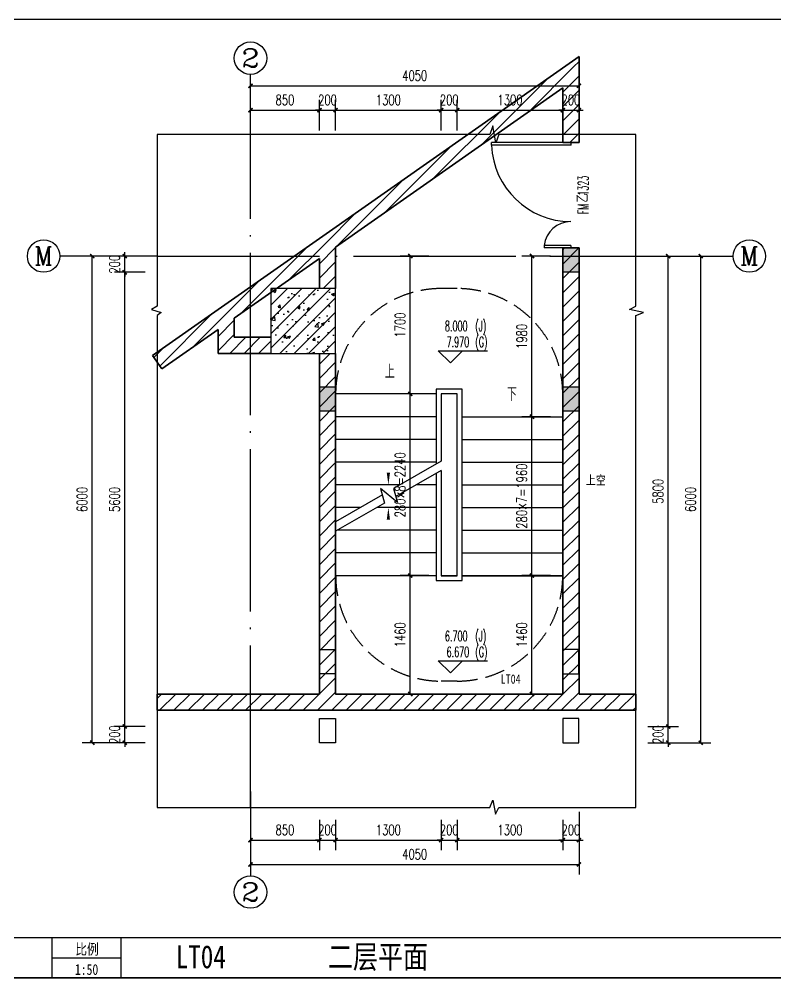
# Model space of a CAD drawing. Header units: millimetres. Extents: x 434053 to 1059003, y -2417481 to 936527.
# Drawn here: x 588951 to 598276, y -1779995 to -1768116 of the extents above; entities that cross this region are included whole.
import ezdxf
from ezdxf.enums import TextEntityAlignment as Align

# ---------------------------------------------------------------- set-up
doc = ezdxf.new("R2010")
doc.units = ezdxf.units.MM
doc.header["$LTSCALE"] = 1000
doc.header["$MEASUREMENT"] = 0
doc.linetypes.add('DASH', pattern=[0.35, 0.25, -0.1])
doc.linetypes.add('DOTE', pattern=[2.42, 2, -0.2, 0.02, -0.2])
doc.layers.get('Defpoints').update_dxf_attribs({"color": 6})
doc.layers.add('A-ANNO-TEXT', color=7, linetype='Continuous', lineweight=25)
doc.layers.add('A-WALL', color=5, linetype='Continuous', lineweight=35)
for name, color, linetype in [('A-AXIS', 16, 'DOTE'), ('A-WALL-PATT', 8, 'Continuous'), ('AXIS', 3, 'Continuous'), ('AXIS_TEXT', 7, 'Continuous'), ('COLUMN', 5, 'Continuous'), ('DIM_ELEV', 3, 'Continuous'), ('DIM_SYMB', 3, 'Continuous'), ('DOOR_FIRE', 4, 'Continuous'), ('DOOR_FIRE_TEXT', 7, 'Continuous'), ('HZHZNEWPLOTLAYER#@$TT', 7, 'Continuous'), ('PUB_DIM', 83, 'Continuous'), ('PUB_HATCH', 8, 'Continuous'), ('PUB_TEXT', 7, 'Continuous'), ('STAIR', 2, 'Continuous'), ('TZ', 6, 'Continuous'), ('TZ_HATCH', 8, 'Continuous')]:
    doc.layers.add(name, color=color, linetype=linetype)
doc.styles.add('_TCH_AXIS', font='COMPLEX', dxfattribs={"bigfont": 'GBCBIG'})
doc.styles.add('_TCH_DIM', font='SIMPLEX.shx', dxfattribs={"width": 0.8, "height": 3, "bigfont": 'GBCBIG.shx'})
doc.styles.add('_TCH_DIM_T3', font='SIMPLEX', dxfattribs={"width": 0.705882, "bigfont": 'GBCBIG'})
doc.styles.add('_TCH_WINDOW', font='SIMPLEX.shx', dxfattribs={"width": 0.8, "height": 3.5, "bigfont": 'GBCBIG.shx'})
doc.styles.add('COMPLEX', font='COMPLEX')
doc.styles.add('TITXV', font='', dxfattribs={"width": 0.8})
doc.styles.add('宋体', font='', dxfattribs={"width": 0.8})
doc.styles.get('TITXV').set_extended_font_data('SimSun')
doc.styles.get('宋体').set_extended_font_data('SimSun')
doc.dimstyles.new('_TCH_ARCH&&50', dxfattribs={"dimtxt": 127.5, "dimasz": 50, "dimexe": 125, "dimexo": 150, "dimgap": 61.25, "dimtad": 1, "dimdec": 0, "dimzin": 0, "dimdsep": 46, "dimtxsty": '_TCH_DIM_T3', "dimblk": 'ARCHTICK', "dimcen": 0.09, "dimclrt": 7, "dimazin": 2, "dimtfac": 1, "dimtdec": 0, "dimtix": 1, "dimtmove": 2, "dimatfit": 3, "dimfxl": 1, "dimtolj": 1, "dimtzin": 0, "dimarcsym": 0})
pattern_1 = [(45, (-1713816.56, -1462893.01), (-88.388383, 88.388383), [])]

# ---------------------------------------------------------------- blocks, each defined once
blk = doc.blocks.new('A$C1A944FEE')
for p, q in [((0, 500), (9550, 500)), ((500, 500), (500, 0)), ((1350, 500), (1350, 0)), ((500, 250), (1350, 250))]:
    blk.add_line(p, q)
blk.add_lwpolyline([(0, 11820), (9550, 11820), (9550, 0), (0, 0)], close=True)
at = {"layer": 'PUB_TEXT', "style": '宋体', "width": 0.8}
for s, p in [('比例', (791, 288)), ('1:50', (786, 38))]:
    blk.add_text(s, height=132.2, dxfattribs=at).set_placement(p)
blk = doc.blocks.new('_AXISO')
blk.add_circle((0, 0), 0.5)
at = {"layer": 'AXIS_TEXT', "style": 'COMPLEX', "width": 1.041667}
blk.add_attdef('A', text='', height=0.56, dxfattribs=at).set_placement((-0.25, -0.28), (0.25, -0.28), align=Align.FIT)
blk = doc.blocks.new('_ArchTick')
at = {"color": 0, "linetype": 'ByBlock', "const_width": 0.4}
blk.add_lwpolyline([(-0.5, -0.5), (0.5, 0.5)], dxfattribs=at)
blk = doc.blocks.new('*D2411')
at = {"layer": 'Defpoints', "color": 0, "transparency": 16777216}
for p in [(6800, 10500), (2750, 9700), (6800, 9700)]:
    blk.add_point(p, dxfattribs=at)
at = {"layer": 'PUB_DIM', "color": 0, "lineweight": -2, "transparency": 16777216}
for p, q in [((2750, 9850), (2750, 10625)), ((6800, 9850), (6800, 10625)), ((2750, 10500), (6800, 10500))]:
    blk.add_line(p, q, dxfattribs=at)
at = {"layer": 'PUB_DIM', "color": 0, "lineweight": -2, "transparency": 16777216, "xscale": 50, "yscale": 50, "zscale": 50, "rotation": 180}
blk.add_blockref('_ArchTick', (2750, 10500), dxfattribs=at)
at = {"layer": 'PUB_DIM', "color": 0, "lineweight": -2, "transparency": 16777216, "xscale": 50, "yscale": 50, "zscale": 50}
blk.add_blockref('_ArchTick', (6800, 10500), dxfattribs=at)
at = {"layer": 'PUB_DIM', "color": 7, "transparency": 16777216, "insert": (4775, 10625), "char_height": 127.5, "attachment_point": 5, "style": '_TCH_DIM_T3'}
blk.add_mtext('\\A1;4050', dxfattribs=at)
blk = doc.blocks.new('*D2412')
at = {"layer": 'Defpoints', "color": 0, "transparency": 16777216}
for p in [(2750, 1700), (6800, 1700), (6800, 900)]:
    blk.add_point(p, dxfattribs=at)
at = {"layer": 'PUB_DIM', "color": 0, "lineweight": -2, "transparency": 16777216}
for p, q in [((2750, 1550), (2750, 775)), ((6800, 1550), (6800, 775)), ((2750, 900), (6800, 900))]:
    blk.add_line(p, q, dxfattribs=at)
at = {"layer": 'PUB_DIM', "color": 0, "lineweight": -2, "transparency": 16777216, "xscale": 50, "yscale": 50, "zscale": 50, "rotation": 180}
blk.add_blockref('_ArchTick', (2750, 900), dxfattribs=at)
at = {"layer": 'PUB_DIM', "color": 0, "lineweight": -2, "transparency": 16777216, "xscale": 50, "yscale": 50, "zscale": 50}
blk.add_blockref('_ArchTick', (6800, 900), dxfattribs=at)
at = {"layer": 'PUB_DIM', "color": 7, "transparency": 16777216, "insert": (4775, 1025), "char_height": 127.5, "attachment_point": 5, "style": '_TCH_DIM_T3'}
blk.add_mtext('\\A1;4050', dxfattribs=at)
blk = doc.blocks.new('*D2413')
at = {"layer": 'Defpoints', "color": 0, "transparency": 16777216}
for p in [(800, 8400), (1600, 8400), (1600, 2400)]:
    blk.add_point(p, dxfattribs=at)
at = {"layer": 'PUB_DIM', "color": 0, "lineweight": -2, "transparency": 16777216}
for p, q in [((1450, 8400), (675, 8400)), ((800, 2400), (800, 8400)), ((1450, 2400), (675, 2400))]:
    blk.add_line(p, q, dxfattribs=at)
at = {"layer": 'PUB_DIM', "color": 0, "lineweight": -2, "transparency": 16777216, "xscale": 50, "yscale": 50, "zscale": 50}
for p, rotation in [((800, 8400), 90), ((800, 2400), 270)]:
    blk.add_blockref('_ArchTick', p, dxfattribs=dict(at, rotation=rotation))
at = {"layer": 'PUB_DIM', "color": 7, "transparency": 16777216, "insert": (675, 5400), "char_height": 127.5, "attachment_point": 5, "rotation": 90, "style": '_TCH_DIM_T3'}
blk.add_mtext('\\A1;6000', dxfattribs=at)
blk = doc.blocks.new('*D2414')
at = {"layer": 'Defpoints', "color": 0, "transparency": 16777216}
for p in [(7500, 8400), (8300, 8400), (7500, 2400)]:
    blk.add_point(p, dxfattribs=at)
at = {"layer": 'PUB_DIM', "color": 0, "lineweight": -2, "transparency": 16777216}
for p, q in [((7650, 8400), (8425, 8400)), ((8300, 2400), (8300, 8400)), ((7650, 2400), (8425, 2400))]:
    blk.add_line(p, q, dxfattribs=at)
at = {"layer": 'PUB_DIM', "color": 0, "lineweight": -2, "transparency": 16777216, "xscale": 50, "yscale": 50, "zscale": 50}
for p, rotation in [((8300, 8400), 90), ((8300, 2400), 270)]:
    blk.add_blockref('_ArchTick', p, dxfattribs=dict(at, rotation=rotation))
at = {"layer": 'PUB_DIM', "color": 7, "transparency": 16777216, "insert": (8175, 5400), "char_height": 127.5, "attachment_point": 5, "rotation": 90, "style": '_TCH_DIM_T3'}
blk.add_mtext('\\A1;6000', dxfattribs=at)
blk = doc.blocks.new('*D2415')
at = {"layer": 'Defpoints', "color": 0, "transparency": 16777216}
for p in [(1200, 8400), (1600, 8400), (1600, 8200)]:
    blk.add_point(p, dxfattribs=at)
at = {"layer": 'PUB_DIM', "color": 0, "lineweight": -2, "transparency": 16777216}
for p, q in [((1200, 8400), (1200, 8450)), ((1450, 8400), (1075, 8400)), ((1200, 8200), (1200, 8400)), ((1450, 8200), (1075, 8200)), ((1200, 8200), (1200, 8150))]:
    blk.add_line(p, q, dxfattribs=at)
at = {"layer": 'PUB_DIM', "color": 0, "lineweight": -2, "transparency": 16777216, "xscale": 50, "yscale": 50, "zscale": 50}
for p, rotation in [((1200, 8400), 270), ((1200, 8200), 90)]:
    blk.add_blockref('_ArchTick', p, dxfattribs=dict(at, rotation=rotation))
at = {"layer": 'PUB_DIM', "color": 7, "transparency": 16777216, "insert": (1075, 8300), "char_height": 127.5, "attachment_point": 5, "rotation": 90, "style": '_TCH_DIM_T3'}
blk.add_mtext('\\A1;200', dxfattribs=at)
blk = doc.blocks.new('*D2416')
at = {"layer": 'Defpoints', "color": 0, "transparency": 16777216}
for p in [(1200, 8200), (1600, 8200), (1600, 2600)]:
    blk.add_point(p, dxfattribs=at)
at = {"layer": 'PUB_DIM', "color": 0, "lineweight": -2, "transparency": 16777216}
for p, q in [((1450, 8200), (1075, 8200)), ((1200, 2600), (1200, 8200)), ((1450, 2600), (1075, 2600))]:
    blk.add_line(p, q, dxfattribs=at)
at = {"layer": 'PUB_DIM', "color": 0, "lineweight": -2, "transparency": 16777216, "xscale": 50, "yscale": 50, "zscale": 50}
for p, rotation in [((1200, 8200), 90), ((1200, 2600), 270)]:
    blk.add_blockref('_ArchTick', p, dxfattribs=dict(at, rotation=rotation))
at = {"layer": 'PUB_DIM', "color": 7, "transparency": 16777216, "insert": (1075, 5400), "char_height": 127.5, "attachment_point": 5, "rotation": 90, "style": '_TCH_DIM_T3'}
blk.add_mtext('\\A1;5600', dxfattribs=at)
blk = doc.blocks.new('*D2417')
at = {"layer": 'Defpoints', "color": 0, "transparency": 16777216}
for p in [(1200, 2600), (1600, 2600), (1600, 2400)]:
    blk.add_point(p, dxfattribs=at)
at = {"layer": 'PUB_DIM', "color": 0, "lineweight": -2, "transparency": 16777216}
for p, q in [((1200, 2600), (1200, 2650)), ((1450, 2600), (1075, 2600)), ((1200, 2400), (1200, 2600)), ((1450, 2400), (1075, 2400)), ((1200, 2400), (1200, 2350))]:
    blk.add_line(p, q, dxfattribs=at)
at = {"layer": 'PUB_DIM', "color": 0, "lineweight": -2, "transparency": 16777216, "xscale": 50, "yscale": 50, "zscale": 50}
for p, rotation in [((1200, 2600), 270), ((1200, 2400), 90)]:
    blk.add_blockref('_ArchTick', p, dxfattribs=dict(at, rotation=rotation))
at = {"layer": 'PUB_DIM', "color": 7, "transparency": 16777216, "insert": (1075, 2500), "char_height": 127.5, "attachment_point": 5, "rotation": 90, "style": '_TCH_DIM_T3'}
blk.add_mtext('\\A1;200', dxfattribs=at)
blk = doc.blocks.new('*D2418')
at = {"layer": 'Defpoints', "color": 0, "transparency": 16777216}
for p in [(7500, 8400), (7900, 8400), (7500, 2600)]:
    blk.add_point(p, dxfattribs=at)
at = {"layer": 'PUB_DIM', "color": 0, "lineweight": -2, "transparency": 16777216}
for p, q in [((7650, 8400), (8025, 8400)), ((7900, 2600), (7900, 8400)), ((7650, 2600), (8025, 2600))]:
    blk.add_line(p, q, dxfattribs=at)
at = {"layer": 'PUB_DIM', "color": 0, "lineweight": -2, "transparency": 16777216, "xscale": 50, "yscale": 50, "zscale": 50}
for p, rotation in [((7900, 8400), 90), ((7900, 2600), 270)]:
    blk.add_blockref('_ArchTick', p, dxfattribs=dict(at, rotation=rotation))
at = {"layer": 'PUB_DIM', "color": 7, "transparency": 16777216, "insert": (7775, 5500), "char_height": 127.5, "attachment_point": 5, "rotation": 90, "style": '_TCH_DIM_T3'}
blk.add_mtext('\\A1;5800', dxfattribs=at)
blk = doc.blocks.new('*D2419')
at = {"layer": 'Defpoints', "color": 0, "transparency": 16777216}
for p in [(7500, 2600), (7900, 2600), (7500, 2400)]:
    blk.add_point(p, dxfattribs=at)
at = {"layer": 'PUB_DIM', "color": 0, "lineweight": -2, "transparency": 16777216}
for p, q in [((7900, 2600), (7900, 2650)), ((7650, 2600), (8025, 2600)), ((7900, 2400), (7900, 2600)), ((7650, 2400), (8025, 2400)), ((7900, 2400), (7900, 2350))]:
    blk.add_line(p, q, dxfattribs=at)
at = {"layer": 'PUB_DIM', "color": 0, "lineweight": -2, "transparency": 16777216, "xscale": 50, "yscale": 50, "zscale": 50}
for p, rotation in [((7900, 2600), 270), ((7900, 2400), 90)]:
    blk.add_blockref('_ArchTick', p, dxfattribs=dict(at, rotation=rotation))
at = {"layer": 'PUB_DIM', "color": 7, "transparency": 16777216, "insert": (7775, 2500), "char_height": 127.5, "attachment_point": 5, "rotation": 90, "style": '_TCH_DIM_T3'}
blk.add_mtext('\\A1;200', dxfattribs=at)
blk = doc.blocks.new('*D2420')
at = {"layer": 'Defpoints', "color": 0, "transparency": 16777216}
for p in [(2750, 1600), (3600, 1600), (3600, 1200)]:
    blk.add_point(p, dxfattribs=at)
at = {"layer": 'PUB_DIM', "color": 0, "lineweight": -2, "transparency": 16777216}
for p, q in [((2750, 1450), (2750, 1075)), ((3600, 1450), (3600, 1075)), ((2750, 1200), (3600, 1200))]:
    blk.add_line(p, q, dxfattribs=at)
at = {"layer": 'PUB_DIM', "color": 0, "lineweight": -2, "transparency": 16777216, "xscale": 50, "yscale": 50, "zscale": 50, "rotation": 180}
blk.add_blockref('_ArchTick', (2750, 1200), dxfattribs=at)
at = {"layer": 'PUB_DIM', "color": 0, "lineweight": -2, "transparency": 16777216, "xscale": 50, "yscale": 50, "zscale": 50}
blk.add_blockref('_ArchTick', (3600, 1200), dxfattribs=at)
at = {"layer": 'PUB_DIM', "color": 7, "transparency": 16777216, "insert": (3175, 1325), "char_height": 127.5, "attachment_point": 5, "style": '_TCH_DIM_T3'}
blk.add_mtext('\\A1;850', dxfattribs=at)
blk = doc.blocks.new('*D2421')
at = {"layer": 'Defpoints', "color": 0, "transparency": 16777216}
for p in [(3600, 1600), (3800, 1600), (3800, 1200)]:
    blk.add_point(p, dxfattribs=at)
at = {"layer": 'PUB_DIM', "color": 0, "lineweight": -2, "transparency": 16777216}
for p, q in [((3600, 1450), (3600, 1075)), ((3800, 1450), (3800, 1075)), ((3600, 1200), (3550, 1200)), ((3600, 1200), (3800, 1200)), ((3800, 1200), (3850, 1200))]:
    blk.add_line(p, q, dxfattribs=at)
at = {"layer": 'PUB_DIM', "color": 0, "lineweight": -2, "transparency": 16777216, "xscale": 50, "yscale": 50, "zscale": 50}
blk.add_blockref('_ArchTick', (3600, 1200), dxfattribs=at)
at = {"layer": 'PUB_DIM', "color": 0, "lineweight": -2, "transparency": 16777216, "xscale": 50, "yscale": 50, "zscale": 50, "rotation": 180}
blk.add_blockref('_ArchTick', (3800, 1200), dxfattribs=at)
at = {"layer": 'PUB_DIM', "color": 7, "transparency": 16777216, "insert": (3700, 1325), "char_height": 127.5, "attachment_point": 5, "style": '_TCH_DIM_T3'}
blk.add_mtext('\\A1;200', dxfattribs=at)
blk = doc.blocks.new('*D2422')
at = {"layer": 'Defpoints', "color": 0, "transparency": 16777216}
for p in [(3800, 1600), (5100, 1600), (5100, 1200)]:
    blk.add_point(p, dxfattribs=at)
at = {"layer": 'PUB_DIM', "color": 0, "lineweight": -2, "transparency": 16777216}
for p, q in [((3800, 1450), (3800, 1075)), ((5100, 1450), (5100, 1075)), ((3800, 1200), (5100, 1200))]:
    blk.add_line(p, q, dxfattribs=at)
at = {"layer": 'PUB_DIM', "color": 0, "lineweight": -2, "transparency": 16777216, "xscale": 50, "yscale": 50, "zscale": 50, "rotation": 180}
blk.add_blockref('_ArchTick', (3800, 1200), dxfattribs=at)
at = {"layer": 'PUB_DIM', "color": 0, "lineweight": -2, "transparency": 16777216, "xscale": 50, "yscale": 50, "zscale": 50}
blk.add_blockref('_ArchTick', (5100, 1200), dxfattribs=at)
at = {"layer": 'PUB_DIM', "color": 7, "transparency": 16777216, "insert": (4450, 1325), "char_height": 127.5, "attachment_point": 5, "style": '_TCH_DIM_T3'}
blk.add_mtext('\\A1;1300', dxfattribs=at)
blk = doc.blocks.new('*D2423')
at = {"layer": 'Defpoints', "color": 0, "transparency": 16777216}
for p in [(5100, 1600), (5300, 1600), (5300, 1200)]:
    blk.add_point(p, dxfattribs=at)
at = {"layer": 'PUB_DIM', "color": 0, "lineweight": -2, "transparency": 16777216}
for p, q in [((5100, 1450), (5100, 1075)), ((5300, 1450), (5300, 1075)), ((5100, 1200), (5050, 1200)), ((5100, 1200), (5300, 1200)), ((5300, 1200), (5350, 1200))]:
    blk.add_line(p, q, dxfattribs=at)
at = {"layer": 'PUB_DIM', "color": 0, "lineweight": -2, "transparency": 16777216, "xscale": 50, "yscale": 50, "zscale": 50}
blk.add_blockref('_ArchTick', (5100, 1200), dxfattribs=at)
at = {"layer": 'PUB_DIM', "color": 0, "lineweight": -2, "transparency": 16777216, "xscale": 50, "yscale": 50, "zscale": 50, "rotation": 180}
blk.add_blockref('_ArchTick', (5300, 1200), dxfattribs=at)
at = {"layer": 'PUB_DIM', "color": 7, "transparency": 16777216, "insert": (5200, 1325), "char_height": 127.5, "attachment_point": 5, "style": '_TCH_DIM_T3'}
blk.add_mtext('\\A1;200', dxfattribs=at)
blk = doc.blocks.new('*D2424')
at = {"layer": 'Defpoints', "color": 0, "transparency": 16777216}
for p in [(5300, 1600), (6600, 1600), (6600, 1200)]:
    blk.add_point(p, dxfattribs=at)
at = {"layer": 'PUB_DIM', "color": 0, "lineweight": -2, "transparency": 16777216}
for p, q in [((5300, 1450), (5300, 1075)), ((6600, 1450), (6600, 1075)), ((5300, 1200), (6600, 1200))]:
    blk.add_line(p, q, dxfattribs=at)
at = {"layer": 'PUB_DIM', "color": 0, "lineweight": -2, "transparency": 16777216, "xscale": 50, "yscale": 50, "zscale": 50, "rotation": 180}
blk.add_blockref('_ArchTick', (5300, 1200), dxfattribs=at)
at = {"layer": 'PUB_DIM', "color": 0, "lineweight": -2, "transparency": 16777216, "xscale": 50, "yscale": 50, "zscale": 50}
blk.add_blockref('_ArchTick', (6600, 1200), dxfattribs=at)
at = {"layer": 'PUB_DIM', "color": 7, "transparency": 16777216, "insert": (5950, 1325), "char_height": 127.5, "attachment_point": 5, "style": '_TCH_DIM_T3'}
blk.add_mtext('\\A1;1300', dxfattribs=at)
blk = doc.blocks.new('*D2425')
at = {"layer": 'Defpoints', "color": 0, "transparency": 16777216}
for p in [(6600, 1600), (6800, 1600), (6800, 1200)]:
    blk.add_point(p, dxfattribs=at)
at = {"layer": 'PUB_DIM', "color": 0, "lineweight": -2, "transparency": 16777216}
for p, q in [((6600, 1450), (6600, 1075)), ((6800, 1450), (6800, 1075)), ((6600, 1200), (6550, 1200)), ((6600, 1200), (6800, 1200)), ((6800, 1200), (6850, 1200))]:
    blk.add_line(p, q, dxfattribs=at)
at = {"layer": 'PUB_DIM', "color": 0, "lineweight": -2, "transparency": 16777216, "xscale": 50, "yscale": 50, "zscale": 50}
blk.add_blockref('_ArchTick', (6600, 1200), dxfattribs=at)
at = {"layer": 'PUB_DIM', "color": 0, "lineweight": -2, "transparency": 16777216, "xscale": 50, "yscale": 50, "zscale": 50, "rotation": 180}
blk.add_blockref('_ArchTick', (6800, 1200), dxfattribs=at)
at = {"layer": 'PUB_DIM', "color": 7, "transparency": 16777216, "insert": (6700, 1325), "char_height": 127.5, "attachment_point": 5, "style": '_TCH_DIM_T3'}
blk.add_mtext('\\A1;200', dxfattribs=at)
blk = doc.blocks.new('*D2426')
at = {"layer": 'Defpoints', "color": 0, "transparency": 16777216}
for p in [(3600, 10200), (2750, 9800), (3600, 9800)]:
    blk.add_point(p, dxfattribs=at)
at = {"layer": 'PUB_DIM', "color": 0, "lineweight": -2, "transparency": 16777216}
for p, q in [((2750, 9950), (2750, 10325)), ((3600, 9950), (3600, 10325)), ((2750, 10200), (3600, 10200))]:
    blk.add_line(p, q, dxfattribs=at)
at = {"layer": 'PUB_DIM', "color": 0, "lineweight": -2, "transparency": 16777216, "xscale": 50, "yscale": 50, "zscale": 50, "rotation": 180}
blk.add_blockref('_ArchTick', (2750, 10200), dxfattribs=at)
at = {"layer": 'PUB_DIM', "color": 0, "lineweight": -2, "transparency": 16777216, "xscale": 50, "yscale": 50, "zscale": 50}
blk.add_blockref('_ArchTick', (3600, 10200), dxfattribs=at)
at = {"layer": 'PUB_DIM', "color": 7, "transparency": 16777216, "insert": (3175, 10325), "char_height": 127.5, "attachment_point": 5, "style": '_TCH_DIM_T3'}
blk.add_mtext('\\A1;850', dxfattribs=at)
blk = doc.blocks.new('*D2427')
at = {"layer": 'Defpoints', "color": 0, "transparency": 16777216}
for p in [(3800, 10200), (3600, 9800), (3800, 9800)]:
    blk.add_point(p, dxfattribs=at)
at = {"layer": 'PUB_DIM', "color": 0, "lineweight": -2, "transparency": 16777216}
for p, q in [((3600, 9950), (3600, 10325)), ((3800, 9950), (3800, 10325)), ((3600, 10200), (3550, 10200)), ((3600, 10200), (3800, 10200)), ((3800, 10200), (3850, 10200))]:
    blk.add_line(p, q, dxfattribs=at)
at = {"layer": 'PUB_DIM', "color": 0, "lineweight": -2, "transparency": 16777216, "xscale": 50, "yscale": 50, "zscale": 50}
blk.add_blockref('_ArchTick', (3600, 10200), dxfattribs=at)
at = {"layer": 'PUB_DIM', "color": 0, "lineweight": -2, "transparency": 16777216, "xscale": 50, "yscale": 50, "zscale": 50, "rotation": 180}
blk.add_blockref('_ArchTick', (3800, 10200), dxfattribs=at)
at = {"layer": 'PUB_DIM', "color": 7, "transparency": 16777216, "insert": (3700, 10325), "char_height": 127.5, "attachment_point": 5, "style": '_TCH_DIM_T3'}
blk.add_mtext('\\A1;200', dxfattribs=at)
blk = doc.blocks.new('*D2428')
at = {"layer": 'Defpoints', "color": 0, "transparency": 16777216}
for p in [(5100, 10200), (3800, 9800), (5100, 9800)]:
    blk.add_point(p, dxfattribs=at)
at = {"layer": 'PUB_DIM', "color": 0, "lineweight": -2, "transparency": 16777216}
for p, q in [((3800, 9950), (3800, 10325)), ((5100, 9950), (5100, 10325)), ((3800, 10200), (5100, 10200))]:
    blk.add_line(p, q, dxfattribs=at)
at = {"layer": 'PUB_DIM', "color": 0, "lineweight": -2, "transparency": 16777216, "xscale": 50, "yscale": 50, "zscale": 50, "rotation": 180}
blk.add_blockref('_ArchTick', (3800, 10200), dxfattribs=at)
at = {"layer": 'PUB_DIM', "color": 0, "lineweight": -2, "transparency": 16777216, "xscale": 50, "yscale": 50, "zscale": 50}
blk.add_blockref('_ArchTick', (5100, 10200), dxfattribs=at)
at = {"layer": 'PUB_DIM', "color": 7, "transparency": 16777216, "insert": (4450, 10325), "char_height": 127.5, "attachment_point": 5, "style": '_TCH_DIM_T3'}
blk.add_mtext('\\A1;1300', dxfattribs=at)
blk = doc.blocks.new('*D2429')
at = {"layer": 'Defpoints', "color": 0, "transparency": 16777216}
for p in [(5300, 10200), (5100, 9800), (5300, 9800)]:
    blk.add_point(p, dxfattribs=at)
at = {"layer": 'PUB_DIM', "color": 0, "lineweight": -2, "transparency": 16777216}
for p, q in [((5100, 9950), (5100, 10325)), ((5300, 9950), (5300, 10325)), ((5100, 10200), (5050, 10200)), ((5100, 10200), (5300, 10200)), ((5300, 10200), (5350, 10200))]:
    blk.add_line(p, q, dxfattribs=at)
at = {"layer": 'PUB_DIM', "color": 0, "lineweight": -2, "transparency": 16777216, "xscale": 50, "yscale": 50, "zscale": 50}
blk.add_blockref('_ArchTick', (5100, 10200), dxfattribs=at)
at = {"layer": 'PUB_DIM', "color": 0, "lineweight": -2, "transparency": 16777216, "xscale": 50, "yscale": 50, "zscale": 50, "rotation": 180}
blk.add_blockref('_ArchTick', (5300, 10200), dxfattribs=at)
at = {"layer": 'PUB_DIM', "color": 7, "transparency": 16777216, "insert": (5200, 10325), "char_height": 127.5, "attachment_point": 5, "style": '_TCH_DIM_T3'}
blk.add_mtext('\\A1;200', dxfattribs=at)
blk = doc.blocks.new('*D2430')
at = {"layer": 'Defpoints', "color": 0, "transparency": 16777216}
for p in [(6600, 10200), (5300, 9800), (6600, 9800)]:
    blk.add_point(p, dxfattribs=at)
at = {"layer": 'PUB_DIM', "color": 0, "lineweight": -2, "transparency": 16777216}
for p, q in [((5300, 9950), (5300, 10325)), ((6600, 9950), (6600, 10325)), ((5300, 10200), (6600, 10200))]:
    blk.add_line(p, q, dxfattribs=at)
at = {"layer": 'PUB_DIM', "color": 0, "lineweight": -2, "transparency": 16777216, "xscale": 50, "yscale": 50, "zscale": 50, "rotation": 180}
blk.add_blockref('_ArchTick', (5300, 10200), dxfattribs=at)
at = {"layer": 'PUB_DIM', "color": 0, "lineweight": -2, "transparency": 16777216, "xscale": 50, "yscale": 50, "zscale": 50}
blk.add_blockref('_ArchTick', (6600, 10200), dxfattribs=at)
at = {"layer": 'PUB_DIM', "color": 7, "transparency": 16777216, "insert": (5950, 10325), "char_height": 127.5, "attachment_point": 5, "style": '_TCH_DIM_T3'}
blk.add_mtext('\\A1;1300', dxfattribs=at)
blk = doc.blocks.new('*D2431')
at = {"layer": 'Defpoints', "color": 0, "transparency": 16777216}
for p in [(6800, 10200), (6600, 9800), (6800, 9800)]:
    blk.add_point(p, dxfattribs=at)
at = {"layer": 'PUB_DIM', "color": 0, "lineweight": -2, "transparency": 16777216}
for p, q in [((6600, 9950), (6600, 10325)), ((6800, 9950), (6800, 10325)), ((6600, 10200), (6550, 10200)), ((6600, 10200), (6800, 10200)), ((6800, 10200), (6850, 10200))]:
    blk.add_line(p, q, dxfattribs=at)
at = {"layer": 'PUB_DIM', "color": 0, "lineweight": -2, "transparency": 16777216, "xscale": 50, "yscale": 50, "zscale": 50}
blk.add_blockref('_ArchTick', (6600, 10200), dxfattribs=at)
at = {"layer": 'PUB_DIM', "color": 0, "lineweight": -2, "transparency": 16777216, "xscale": 50, "yscale": 50, "zscale": 50, "rotation": 180}
blk.add_blockref('_ArchTick', (6800, 10200), dxfattribs=at)
at = {"layer": 'PUB_DIM', "color": 7, "transparency": 16777216, "insert": (6700, 10325), "char_height": 127.5, "attachment_point": 5, "style": '_TCH_DIM_T3'}
blk.add_mtext('\\A1;200', dxfattribs=at)
blk = doc.blocks.new('A$C41BC708E')
at = {"layer": 'TZ_HATCH'}
h = blk.add_hatch(color=256, dxfattribs=at)
h.dxf.hatch_style = 1
h.paths.add_polyline_path([(62584, 30299), (62584, 29999), (62384, 29999), (62384, 30299)])
h = blk.add_hatch(color=256, dxfattribs=at)
h.dxf.hatch_style = 1
h.paths.add_polyline_path([(59584, 28589), (59584, 28289), (59384, 28289), (59384, 28589)])
h = blk.add_hatch(color=256, dxfattribs=at)
h.dxf.hatch_style = 1
h.paths.add_polyline_path([(62584, 28589), (62584, 28289), (62384, 28289), (62384, 28589)])
at = {"layer": 'TZ'}
for points in [[(62584, 30299), (62584, 29999), (62384, 29999), (62384, 30299)], [(59584, 28589), (59584, 28289), (59384, 28289), (59384, 28589)], [(62584, 28589), (62584, 28289), (62384, 28289), (62384, 28589)], [(59584, 25349), (59584, 25049), (59384, 25049), (59384, 25349)], [(62384, 25349), (62384, 25049), (62584, 25049), (62584, 25349)], [(59584, 24499), (59584, 24199), (59384, 24199), (59384, 24499)], [(62384, 24499), (62384, 24199), (62584, 24199), (62584, 24499)]]:
    blk.add_lwpolyline(points, close=True, dxfattribs=at)
blk = doc.blocks.new('*D2343')
at = {"layer": 'Defpoints', "color": 0, "transparency": 16777216}
for p in [(595271, -1774976), (595651, -1774976), (595651, -1776436)]:
    blk.add_point(p, dxfattribs=at)
at = {"layer": 'PUB_DIM', "color": 0, "lineweight": -2, "transparency": 16777216}
for p, q in [((595501, -1774976), (595146, -1774976)), ((595271, -1776436), (595271, -1774976)), ((595501, -1776436), (595146, -1776436))]:
    blk.add_line(p, q, dxfattribs=at)
at = {"layer": 'PUB_DIM', "color": 0, "lineweight": -2, "transparency": 16777216, "xscale": 50, "yscale": 50, "zscale": 50}
for p, rotation in [((595271, -1774976), 90), ((595271, -1776436), 270)]:
    blk.add_blockref('_ArchTick', p, dxfattribs=dict(at, rotation=rotation))
at = {"layer": 'PUB_DIM', "color": 7, "transparency": 16777216, "insert": (595146, -1775706), "char_height": 127.5, "attachment_point": 5, "rotation": 90, "style": '_TCH_DIM_T3'}
blk.add_mtext('\\A1;1460', dxfattribs=at)
blk = doc.blocks.new('*D2344')
at = {"layer": 'Defpoints', "color": 0, "transparency": 16777216}
for p in [(595271, -1773016), (595651, -1773016), (595651, -1774976)]:
    blk.add_point(p, dxfattribs=at)
at = {"layer": 'PUB_DIM', "color": 0, "lineweight": -2, "transparency": 16777216}
for p, q in [((595501, -1773016), (595146, -1773016)), ((595271, -1774976), (595271, -1773016)), ((595501, -1774976), (595146, -1774976))]:
    blk.add_line(p, q, dxfattribs=at)
at = {"layer": 'PUB_DIM', "color": 0, "lineweight": -2, "transparency": 16777216, "xscale": 50, "yscale": 50, "zscale": 50}
for p, rotation in [((595271, -1773016), 90), ((595271, -1774976), 270)]:
    blk.add_blockref('_ArchTick', p, dxfattribs=dict(at, rotation=rotation))
at = {"layer": 'PUB_DIM', "color": 7, "transparency": 16777216, "insert": (595146, -1773996), "char_height": 127.5, "attachment_point": 5, "rotation": 90, "style": '_TCH_DIM_T3'}
blk.add_mtext('\\A1;280×7=1960', dxfattribs=at)
blk = doc.blocks.new('*D2345')
at = {"layer": 'Defpoints', "color": 0, "transparency": 16777216}
for p in [(595271, -1771036), (595651, -1771036), (595651, -1773016)]:
    blk.add_point(p, dxfattribs=at)
at = {"layer": 'PUB_DIM', "color": 0, "lineweight": -2, "transparency": 16777216}
for p, q in [((595501, -1771036), (595146, -1771036)), ((595271, -1773016), (595271, -1771036)), ((595501, -1773016), (595146, -1773016))]:
    blk.add_line(p, q, dxfattribs=at)
at = {"layer": 'PUB_DIM', "color": 0, "lineweight": -2, "transparency": 16777216, "xscale": 50, "yscale": 50, "zscale": 50}
for p, rotation in [((595271, -1771036), 90), ((595271, -1773016), 270)]:
    blk.add_blockref('_ArchTick', p, dxfattribs=dict(at, rotation=rotation))
at = {"layer": 'PUB_DIM', "color": 7, "transparency": 16777216, "insert": (595146, -1772026), "char_height": 127.5, "attachment_point": 5, "rotation": 90, "style": '_TCH_DIM_T3'}
blk.add_mtext('\\A1;1980', dxfattribs=at)
blk = doc.blocks.new('*D2346')
at = {"layer": 'Defpoints', "color": 0, "transparency": 16777216}
for p in [(593771, -1774976), (594151, -1774976), (594151, -1776436)]:
    blk.add_point(p, dxfattribs=at)
at = {"layer": 'PUB_DIM', "color": 0, "lineweight": -2, "transparency": 16777216}
for p, q in [((594001, -1774976), (593646, -1774976)), ((593771, -1776436), (593771, -1774976)), ((594001, -1776436), (593646, -1776436))]:
    blk.add_line(p, q, dxfattribs=at)
at = {"layer": 'PUB_DIM', "color": 0, "lineweight": -2, "transparency": 16777216, "xscale": 50, "yscale": 50, "zscale": 50}
for p, rotation in [((593771, -1774976), 90), ((593771, -1776436), 270)]:
    blk.add_blockref('_ArchTick', p, dxfattribs=dict(at, rotation=rotation))
at = {"layer": 'PUB_DIM', "color": 7, "transparency": 16777216, "insert": (593646, -1775706), "char_height": 127.5, "attachment_point": 5, "rotation": 90, "style": '_TCH_DIM_T3'}
blk.add_mtext('\\A1;1460', dxfattribs=at)
blk = doc.blocks.new('*D2347')
at = {"layer": 'Defpoints', "color": 0, "transparency": 16777216}
for p in [(593771, -1772736), (594151, -1772736), (594151, -1774976)]:
    blk.add_point(p, dxfattribs=at)
at = {"layer": 'PUB_DIM', "color": 0, "lineweight": -2, "transparency": 16777216}
for p, q in [((594001, -1772736), (593646, -1772736)), ((593771, -1774976), (593771, -1772736)), ((594001, -1774976), (593646, -1774976))]:
    blk.add_line(p, q, dxfattribs=at)
at = {"layer": 'PUB_DIM', "color": 0, "lineweight": -2, "transparency": 16777216, "xscale": 50, "yscale": 50, "zscale": 50}
for p, rotation in [((593771, -1772736), 90), ((593771, -1774976), 270)]:
    blk.add_blockref('_ArchTick', p, dxfattribs=dict(at, rotation=rotation))
at = {"layer": 'PUB_DIM', "color": 7, "transparency": 16777216, "insert": (593646, -1773856), "char_height": 127.5, "attachment_point": 5, "rotation": 90, "style": '_TCH_DIM_T3'}
blk.add_mtext('\\A1;280×8=2240', dxfattribs=at)
blk = doc.blocks.new('*D2348')
at = {"layer": 'Defpoints', "color": 0, "transparency": 16777216}
for p in [(593771, -1771036), (594151, -1771036), (594151, -1772736)]:
    blk.add_point(p, dxfattribs=at)
at = {"layer": 'PUB_DIM', "color": 0, "lineweight": -2, "transparency": 16777216}
for p, q in [((594001, -1771036), (593646, -1771036)), ((593771, -1772736), (593771, -1771036)), ((594001, -1772736), (593646, -1772736))]:
    blk.add_line(p, q, dxfattribs=at)
at = {"layer": 'PUB_DIM', "color": 0, "lineweight": -2, "transparency": 16777216, "xscale": 50, "yscale": 50, "zscale": 50}
for p, rotation in [((593771, -1771036), 90), ((593771, -1772736), 270)]:
    blk.add_blockref('_ArchTick', p, dxfattribs=dict(at, rotation=rotation))
at = {"layer": 'PUB_DIM', "color": 7, "transparency": 16777216, "insert": (593646, -1771886), "char_height": 127.5, "attachment_point": 5, "rotation": 90, "style": '_TCH_DIM_T3'}
blk.add_mtext('\\A1;1700', dxfattribs=at)
blk = doc.blocks.new('$DorLib2D$00000225')
at = {"color": 0}
for p, q in [((0.475, -0.0014), (0.475, 0.7521)), ((0.475, 0.7521), (0.5, 0.7521)), ((0.5, -0.0014), (0.5, 0.7521)), ((-0.5, 0), (-0.5, 0.252)), ((-0.475, 0.252), (-0.5, 0.252)), ((-0.475, 0), (-0.475, 0.252)), ((-0.475, 0), (-0.5, 0)), ((0.475, -0.0014), (0.5, -0.0014))]:
    blk.add_line(p, q, dxfattribs=at)
for centre, radius, start, end in [((0.5046, -0.0019), 0.7546, 92.24927, 179.72377), ((-0.5008, 0.0026), 0.2508, 359.78987, 84.09744)]:
    blk.add_arc(centre, radius, start, end, dxfattribs=at)
blk = doc.blocks.new('A$C2FA77C9D')
at = {"layer": 'A-AXIS'}
for p, q in [((2750, 1600), (2750, 9900)), ((1600, 8400), (7500, 8400))]:
    blk.add_line(p, q, dxfattribs=at)
at = {"layer": 'AXIS'}
for p, q in [((2750, 10100), (2750, 10641)), ((1600, 8400), (400, 8400)), ((7500, 8400), (8700, 8400)), ((2750, 1800), (2750, 759))]:
    blk.add_line(p, q, dxfattribs=at)
at = {"layer": 'DIM_SYMB'}
blk.add_lwpolyline([(7500, 9900), (5813.4, 9900), (5775.2, 9795), (5738.2, 10005), (5700.9, 9900), (1600, 9900), (1600, 7780.9), (1530.8, 7742.7), (1650.7, 7705.7), (1600, 7668.4), (1600, 1600), (5700.9, 1600), (5738.2, 1693.7), (5770.8, 1519), (5813.4, 1600), (7500, 1600), (7500, 7668.4), (7595, 7705.7), (7421.8, 7742.7), (7500, 7780.9), (7500, 9900)], dxfattribs=at)
at = {"layer": 'AXIS'}
ref = blk.add_blockref('_AXISO', (2750, 10841), dxfattribs=dict(at, xscale=400, yscale=400, zscale=400))
ref.add_attrib('A', '2', dxfattribs={"layer": 'AXIS_TEXT', "height": 226.3, "style": '_TCH_AXIS', "width": 1.5}).set_placement((2636.9, 10727.9), (2863.1, 10727.9), align=Align.FIT)
ref = blk.add_blockref('_AXISO', (200, 8400), dxfattribs=dict(at, xscale=400, yscale=400, zscale=400))
ref.add_attrib('A', 'M', dxfattribs={"layer": 'AXIS_TEXT', "height": 226.3, "style": '_TCH_AXIS'}).set_placement((86.9, 8286.9), (313.1, 8286.9), align=Align.FIT)
ref = blk.add_blockref('_AXISO', (8900, 8400), dxfattribs=dict(at, xscale=400, yscale=400, zscale=400))
ref.add_attrib('A', 'M', dxfattribs={"layer": 'AXIS_TEXT', "height": 226.3, "style": '_TCH_AXIS'}).set_placement((8786.9, 8286.9), (9013.1, 8286.9), align=Align.FIT)
ref = blk.add_blockref('_AXISO', (2750, 559), dxfattribs=dict(at, xscale=400, yscale=400, zscale=400))
ref.add_attrib('A', '2', dxfattribs={"layer": 'AXIS_TEXT', "height": 226.3, "style": '_TCH_AXIS', "width": 1.5}).set_placement((2636.9, 445.9), (2863.1, 445.9), align=Align.FIT)
at = {"layer": 'PUB_DIM'}
for p1, p2, distance, picture, middle in [((2750, 9700), (6800, 9700), 800, '*D2411', (4775, 10625)), ((2750, 9800), (3600, 9800), 400, '*D2426', (3175, 10325)), ((3600, 9800), (3800, 9800), 400, '*D2427', (3700, 10325)), ((3800, 9800), (5100, 9800), 400, '*D2428', (4450, 10325)), ((5100, 9800), (5300, 9800), 400, '*D2429', (5200, 10325)), ((5300, 9800), (6600, 9800), 400, '*D2430', (5950, 10325)), ((6600, 9800), (6800, 9800), 400, '*D2431', (6700, 10325)), ((1600, 8200), (1600, 8400), 400, '*D2415', (1075, 8300)), ((1600, 2400), (1600, 8400), 800, '*D2413', (675, 5400)), ((7500, 2400), (7500, 8400), -800, '*D2414', (8175, 5400)), ((7500, 2600), (7500, 8400), -400, '*D2418', (7775, 5500)), ((1600, 2600.1), (1600, 8200), 400, '*D2416', (1075, 5400)), ((1600, 2400), (1600, 2600.1), 400, '*D2417', (1075, 2500)), ((7500, 2400), (7500, 2600), -400, '*D2419', (7775, 2500)), ((2750, 1700), (6800, 1700), -800, '*D2412', (4775, 1025)), ((2750, 1600), (3600, 1600), -400, '*D2420', (3175, 1325)), ((3600, 1600), (3800, 1600), -400, '*D2421', (3700, 1325)), ((3800, 1600), (5100, 1600), -400, '*D2422', (4450, 1325)), ((5100, 1600), (5300, 1600), -400, '*D2423', (5200, 1325)), ((5300, 1600), (6600, 1600), -400, '*D2424', (5950, 1325)), ((6600, 1600), (6800, 1600), -400, '*D2425', (6700, 1325))]:
    dim = blk.add_aligned_dim(p1=p1, p2=p2, distance=distance, dimstyle='_TCH_ARCH&&50', dxfattribs=at)
    dim.commit()
    dim.dimension.update_dxf_attribs({"geometry": picture, "text_midpoint": middle})

msp = doc.modelspace()

# ---------------------------------------------------------------- hatches: boundary and pattern name
at = {"layer": 'A-WALL-PATT'}
h = msp.add_hatch(dxfattribs=at)
h.set_pattern_fill('普通砖', color=256, scale=50, style=0)
h.set_pattern_definition(pattern_1)
h.paths.add_polyline_path([(595650.9, -1768960.8), (595850.9, -1768576.2), (592693.5, -1770790.8), (592731.8, -1770926.9), (592850.9, -1770924.7)])
h = msp.add_hatch(dxfattribs=at)
h.set_pattern_fill('普通砖', color=256, scale=50, style=0)
h.set_pattern_definition(pattern_1)
h.paths.add_polyline_path([(595650.9, -1768960.8), (595650.9, -1769636.3), (595850.9, -1769636.3), (595850.9, -1768576.2)])
h = msp.add_hatch(dxfattribs=at)
h.set_pattern_fill('普通砖', color=256, scale=50, style=0)
h.set_pattern_definition(pattern_1)
h.paths.add_polyline_path([(592731.8, -1770926.9), (592693.5, -1770790.8), (591443.5, -1771667.6), (591481.8, -1771803.6), (591600.9, -1771801.5), (592650.9, -1771065)])
h = msp.add_hatch(dxfattribs=at)
h.set_pattern_fill('普通砖', color=256, scale=50, style=0)
h.set_pattern_definition(pattern_1)
h.paths.add_polyline_path([(592650.9, -1771436.3), (592850.9, -1771436.3), (592850.9, -1770924.7), (592731.8, -1770926.9), (592650.9, -1771065)])
h = msp.add_hatch(dxfattribs=at)
h.set_pattern_fill('普通砖', color=256, scale=50, style=0)
h.set_pattern_definition(pattern_1)
h.paths.add_polyline_path([(595850.9, -1776436.3), (595850.9, -1770936.3), (595650.9, -1770936.3), (595650.9, -1776436.3), (595750.9, -1776502.9)])
h = msp.add_hatch(dxfattribs=at)
h.set_pattern_fill('普通砖', color=256, scale=50, style=0)
h.set_pattern_definition(pattern_1)
h.paths.add_polyline_path([(591481.8, -1771803.6), (591443.5, -1771667.6), (590593.5, -1772263.8), (590708.4, -1772427.5), (591400.9, -1771941.7)])
h = msp.add_hatch(dxfattribs=at)
h.set_pattern_fill('普通砖', color=256, scale=50, style=0)
h.set_pattern_definition(pattern_1)
h.paths.add_polyline_path([(591481.8, -1771803.6), (591400.9, -1771941.7), (591400.9, -1772236.3), (591600.9, -1772036.3), (591600.9, -1771801.5)])
h = msp.add_hatch(dxfattribs=at)
h.set_pattern_fill('普通砖', color=256, scale=50, style=0)
h.set_pattern_definition(pattern_1)
h.paths.add_polyline_path([(592050.9, -1772236.3), (592050.9, -1772036.3), (591600.9, -1772036.3), (591400.9, -1772236.3)])
h = msp.add_hatch(dxfattribs=at)
h.set_pattern_fill('普通砖', color=256, scale=50, style=0)
h.set_pattern_definition(pattern_1)
h.paths.add_polyline_path([(592850.9, -1772236.3), (592650.9, -1772236.3), (592650.9, -1776436.3), (592750.9, -1776502.9), (592850.9, -1776436.3)])
h = msp.add_hatch(dxfattribs=at)
h.set_pattern_fill('普通砖', color=256, scale=50, style=0)
h.set_pattern_definition(pattern_1)
h.paths.add_polyline_path([(590650.9, -1776636.3), (592750.9, -1776636.3), (592750.9, -1776502.9), (592650.9, -1776436.3), (590650.9, -1776436.3)])
h = msp.add_hatch(dxfattribs=at)
h.set_pattern_fill('普通砖', color=256, scale=50, style=0)
h.set_pattern_definition(pattern_1)
h.paths.add_polyline_path([(592750.9, -1776502.9), (592750.9, -1776636.3), (595750.9, -1776636.3), (595750.9, -1776502.9), (595650.9, -1776436.3), (592850.9, -1776436.3)])
h = msp.add_hatch(dxfattribs=at)
h.set_pattern_fill('普通砖', color=256, scale=50, style=0)
h.set_pattern_definition(pattern_1)
h.paths.add_polyline_path([(595750.9, -1776502.9), (595750.9, -1776636.3), (596550.9, -1776636.3), (596550.9, -1776436.3), (595850.9, -1776436.3)])
at = {"layer": 'PUB_HATCH'}
h = msp.add_hatch(dxfattribs=at)
h.set_pattern_fill('钢筋混凝土', color=256, scale=50, style=0)
h.set_pattern_definition([(45, (-1713816.56, -1462982.77), (-88.3883476, 88.3883476), []), (50, (-1713816.56, -1462982.77), (358.63009, -31.376067), [37.5, -412.5]), (355, (-1713816.56, -1462982.77), (-69.375667, 376.096067), [30, -330]), (100.4514, (-1713786.68, -1462985.4), (289.25469, 344.71977), [31.870095, -350.571056]), (46.1842, (-1713816.56, -1462882.77), (533.620524, -82.75951), [56.25, -618.75]), (96.6356, (-1713772.1, -1462889.67), (467.33135, 487.05894), [47.80514, -525.8565]), (351.1842, (-1713816.56, -1462882.77), (467.33097, 487.0593), [45, -495]), (21, (-1713766.56, -1462907.77), (298.453526, -201.309445), [37.5, -412.5]), (326, (-1713766.56, -1462907.77), (121.657666, 362.57502), [30, -330]), (71.4514, (-1713741.7, -1462924.55), (420.111314, 161.26525), [31.870095, -350.571056]), (37.5, (-1713816.56, -1462982.77), (6.079928, 166.446927), [0, -326, 0, -335, 0, -331.25]), (7.5, (-1713816.56, -1462982.77), (131.534769, 197.205856), [0, -191, 0, -318.5, 0, -126.25]), (327.5, (-1713928.06, -1462982.77), (266.911218, -11.277436), [0, -125, 0, -390, 0, -517.5]), (317.5, (-1713978.06, -1462982.77), (291.593085, 50.05249), [0, -162.5, 0, -259, 0, -367.5])])
h.paths.add_polyline_path([(592050.9, -1772236.3), (592850.9, -1772236.3), (592850.9, -1771436.3), (592050.9, -1771436.3)])

# ---------------------------------------------------------------- linework, layer by layer
at = {"layer": 'A-WALL'}
for p, q in [((595850.9, -1768576.2), (592693.5, -1770790.8)), ((595850.9, -1769636.3), (595850.9, -1768576.2)), ((595650.9, -1768960.8), (592850.9, -1770924.7)), ((595650.9, -1768960.8), (595650.9, -1769636.3)), ((595650.9, -1769636.3), (595850.9, -1769636.3)), ((592693.5, -1770790.8), (591443.5, -1771667.6)), ((592850.9, -1770924.7), (592850.9, -1771436.3)), ((595850.9, -1770936.3), (595650.9, -1770936.3)), ((595650.9, -1770936.3), (595650.9, -1776436.3)), ((595850.9, -1776436.3), (595850.9, -1770936.3)), ((592650.9, -1771065), (591600.9, -1771801.5)), ((592650.9, -1771065), (592650.9, -1771436.3)), ((591443.5, -1771667.6), (590593.5, -1772263.8)), ((591600.9, -1771801.5), (591600.9, -1772036.3)), ((591400.9, -1771941.7), (590708.4, -1772427.5)), ((591400.9, -1771941.7), (591400.9, -1772236.3)), ((591600.9, -1772036.3), (592050.9, -1772036.3)), ((590708.4, -1772427.5), (590593.5, -1772263.8)), ((591400.9, -1772236.3), (592050.9, -1772236.3)), ((592650.9, -1772236.3), (592650.9, -1776436.3)), ((592850.9, -1772236.3), (592850.9, -1776436.3)), ((590650.9, -1776436.3), (592650.9, -1776436.3)), ((590650.9, -1776436.3), (590650.9, -1776636.3)), ((592850.9, -1776436.3), (595650.9, -1776436.3)), ((595850.9, -1776436.3), (596550.9, -1776436.3)), ((596550.9, -1776436.3), (596550.9, -1776636.3)), ((590650.9, -1776636.3), (592750.9, -1776636.3)), ((592750.9, -1776636.3), (595750.9, -1776636.3)), ((595750.9, -1776636.3), (596550.9, -1776636.3))]:
    msp.add_line(p, q, dxfattribs=at)
at = {"layer": 'COLUMN'}
for p, q in [((592850.9, -1771436.3), (592050.9, -1771436.3)), ((592050.9, -1771436.3), (592050.9, -1772236.3)), ((592850.9, -1772236.3), (592850.9, -1771436.3)), ((592050.9, -1772236.3), (592850.9, -1772236.3))]:
    msp.add_line(p, q, dxfattribs=at)
at = {"layer": 'DIM_ELEV'}
for p, q in [((594265.4, -1772353.3), (594115.4, -1772203.3)), ((594115.4, -1772203.3), (594723.2, -1772203.3)), ((594265.4, -1772353.3), (594415.4, -1772203.3)), ((594265.4, -1776175.3), (594115.4, -1776025.3)), ((594115.4, -1776025.3), (594723.2, -1776025.3)), ((594265.4, -1776175.3), (594415.4, -1776025.3))]:
    msp.add_line(p, q, dxfattribs=at)
at = {"layer": 'DIM_SYMB'}
for points in [[(593500.9, -1772596.4, 0, 0, 0), (593500.9, -1773856.4, 0, 40, 0), (593500.9, -1773706.4, 0, 0, 0)], [(595000.9, -1772876.4, 0, 0, 0), (595000.9, -1775706.3, 0, 0, 0), (593500.9, -1775706.3, 0, 0, 0), (593500.9, -1774136.4, 0, 40, 0), (593500.9, -1774286.4, 0, 0, 0)]]:
    msp.add_lwpolyline(points, format="xyseb", dxfattribs=at)
at = {"layer": 'STAIR'}
for p, q in [((594410.9, -1772676.4), (594090.9, -1772676.4)), ((594090.9, -1772676.4), (594090.9, -1773598)), ((594410.9, -1775036.4), (594410.9, -1772676.4)), ((592850.9, -1772736.4), (592850.9, -1774313.9)), ((594090.9, -1772736.4), (592850.9, -1772736.4)), ((594150.9, -1772736.4), (594150.9, -1773563.4)), ((594350.9, -1772736.4), (594150.9, -1772736.4)), ((594150.9, -1772736.4), (594150.9, -1773563.4)), ((594350.9, -1772736.4), (594150.9, -1772736.4)), ((594350.9, -1774976.4), (594350.9, -1772736.4)), ((594090.9, -1773016.4), (592850.9, -1773016.4)), ((594350.9, -1774976.4), (594350.9, -1773016.4)), ((594410.9, -1773016.4), (595650.9, -1773016.4)), ((595650.9, -1774976.4), (595650.9, -1773016.4)), ((594090.9, -1773296.4), (592850.9, -1773296.4)), ((594410.9, -1773296.4), (595650.9, -1773296.4)), ((594090.9, -1773576.4), (592850.9, -1773576.4)), ((594150.9, -1773563.4), (593565.3, -1773901.5)), ((594410.9, -1773576.4), (595650.9, -1773576.4)), ((594150.9, -1773678.8), (593592.1, -1774001.5)), ((594090.9, -1773713.5), (594090.9, -1775036.4)), ((594150.9, -1773678.8), (594150.9, -1774976.4)), ((594150.9, -1773678.8), (594150.9, -1774976.4)), ((593643.4, -1773856.4), (592850.9, -1773856.4)), ((594090.9, -1773856.4), (593843.4, -1773856.4)), ((594410.9, -1773856.4), (595650.9, -1773856.4)), ((593427, -1773981.3), (592850.9, -1774313.9)), ((593611.5, -1774073.8), (593405.5, -1773900.9)), ((593405.5, -1773900.9), (593453.8, -1774081.3)), ((593565.3, -1773901.5), (593611.5, -1774073.8)), ((593453.8, -1774081.3), (592850.9, -1774429.4)), ((593158.4, -1774136.4), (592850.9, -1774136.4)), ((594090.9, -1774136.4), (593358.4, -1774136.4)), ((594410.9, -1774136.4), (595650.9, -1774136.4)), ((592850.9, -1774429.4), (592850.9, -1774976.4)), ((594090.9, -1774416.4), (592873.5, -1774416.4)), ((594410.9, -1774416.4), (595650.9, -1774416.4)), ((594090.9, -1774696.4), (592850.9, -1774696.4)), ((594410.9, -1774696.4), (595650.9, -1774696.4)), ((594090.9, -1774976.4), (592850.9, -1774976.4)), ((592850.9, -1774976.4), (592850.9, -1776436.3)), ((594090.9, -1774976.4), (592850.9, -1774976.4)), ((594090.9, -1775036.4), (594410.9, -1775036.4)), ((594150.9, -1774976.4), (594350.9, -1774976.4)), ((594350.9, -1774976.4), (594150.9, -1774976.4)), ((594410.9, -1774976.4), (595650.9, -1774976.4)), ((595650.9, -1774976.4), (594410.9, -1774976.4)), ((595650.9, -1776436.3), (595650.9, -1774976.4)), ((592850.9, -1776436.3), (595650.9, -1776436.3))]:
    msp.add_line(p, q, dxfattribs=at)
at = {"layer": 'STAIR', "linetype": 'DASH'}
for points in [[(595650.7, -1772736.3, 0.4142136), (594350.8, -1771436.4), (594150.8, -1771436.4, 0.4142136), (592850.9, -1772736.3)], [(595650.9, -1774976.4, -0.4142136), (594351, -1776276.3), (594151, -1776276.3, -0.4142136), (592851.2, -1774976.4)]]:
    msp.add_lwpolyline(points, format="xyb", dxfattribs=at)

# ---------------------------------------------------------------- block references
for name, p in [('A$C1A944FEE', (588850.9, -1779936.3)), ('A$C2FA77C9D', (589050.9, -1779436.3)), ('A$C1A944FEE', (588850.9, -1791756.3))]:
    msp.add_blockref(name, p)
at = {"layer": 'DOOR_FIRE', "xscale": -1300, "yscale": -1300, "zscale": 200, "rotation": 270}
msp.add_blockref('$DorLib2D$00000225', (595750.9, -1770286.3), dxfattribs=at)
at = {"layer": 'HZHZNEWPLOTLAYER#@$TT'}
msp.add_blockref('A$C41BC708E', (533266.5, -1801235.3), dxfattribs=at)

# ---------------------------------------------------------------- texts
at = {"layer": 'A-ANNO-TEXT', "style": 'TITXV', "width": 0.8}
for s, p in [('上空', (595934.9, -1773854.1)), ('LT04', (594884.8, -1776307.5))]:
    msp.add_text(s, height=113.29, dxfattribs=at).set_placement(p)
at = {"layer": 'DOOR_FIRE_TEXT', "style": '_TCH_WINDOW'}
for s, height, width, p in [('1323', 127.5, 0.564706, (595965.9, -1770292.1)), ('乙', 144.7, 0.8, (595965.9, -1770376.4)), ('FM', 127.5, 0.564706, (595965.9, -1770520.4))]:
    msp.add_text(s, height=height, rotation=90, dxfattribs=dict(at, width=width)).set_placement(p)
at = {"layer": 'PUB_TEXT', "style": '_TCH_DIM'}
for s, height, width, p in [('8.000', 127.5, 0.564706, (594198.9, -1771963.3)), ('(J)', 127.5, 0.564706, (594572.4, -1771963.3)), ('7.970', 127.5, 0.564706, (594219.4, -1772158.3)), ('(G)', 127.5, 0.564706, (594572.4, -1772158.3)), ('上', 168.8, 0.8, (593459.2, -1772543.9)), ('下', 168.8, 0.8, (594963, -1772823.9)), ('(J)', 127.5, 0.564706, (594572.4, -1775785.3)), ('6.700', 127.5, 0.564706, (594198.9, -1775785.3)), ('6.670', 127.5, 0.564706, (594219.4, -1775980.3)), ('(G)', 127.5, 0.564706, (594572.4, -1775980.3))]:
    msp.add_text(s, height=height, dxfattribs=dict(at, width=width)).set_placement(p)
at = {"layer": 'PUB_TEXT', "color": 2, "style": '宋体', "width": 0.8}
for s, p in [('LT04', (590880.1, -1779816.5)), ('二层平面', (592754.6, -1779816.5))]:
    msp.add_text(s, height=283.23, dxfattribs=at).set_placement(p)

# ---------------------------------------------------------------- dimensions: what is measured, and where the dimension line sits
at = {"layer": 'PUB_DIM'}
for p1, p2, picture, middle in [((594150.9, -1772736.4), (594150.9, -1771036.3), '*D2348', (593645.9, -1771886.3)), ((595650.9, -1773016.3), (595650.9, -1771036.3), '*D2345', (595145.9, -1772026.3)), ((594150.9, -1776436.3), (594150.9, -1774976.3), '*D2346', (593645.9, -1775706.3)), ((595650.9, -1776436.3), (595650.9, -1774976.3), '*D2343', (595145.9, -1775706.3))]:
    dim = msp.add_aligned_dim(p1=p1, p2=p2, distance=380, dimstyle='_TCH_ARCH&&50', dxfattribs=at)
    dim.commit()
    dim.dimension.update_dxf_attribs({"geometry": picture, "text_midpoint": middle})
for p1, p2, text, picture, middle in [((594150.9, -1774976.3), (594150.9, -1772736.4), '280×8=2240', '*D2347', (593645.9, -1773856.3)), ((595650.9, -1774976.3), (595650.9, -1773016.3), '280×7=1960', '*D2344', (595145.9, -1773996.3))]:
    dim = msp.add_aligned_dim(p1=p1, p2=p2, distance=380, text=text, dimstyle='_TCH_ARCH&&50', dxfattribs=at)
    dim.commit()
    dim.dimension.update_dxf_attribs({"geometry": picture, "text_midpoint": middle})

doc.saveas('drawing.dxf')
